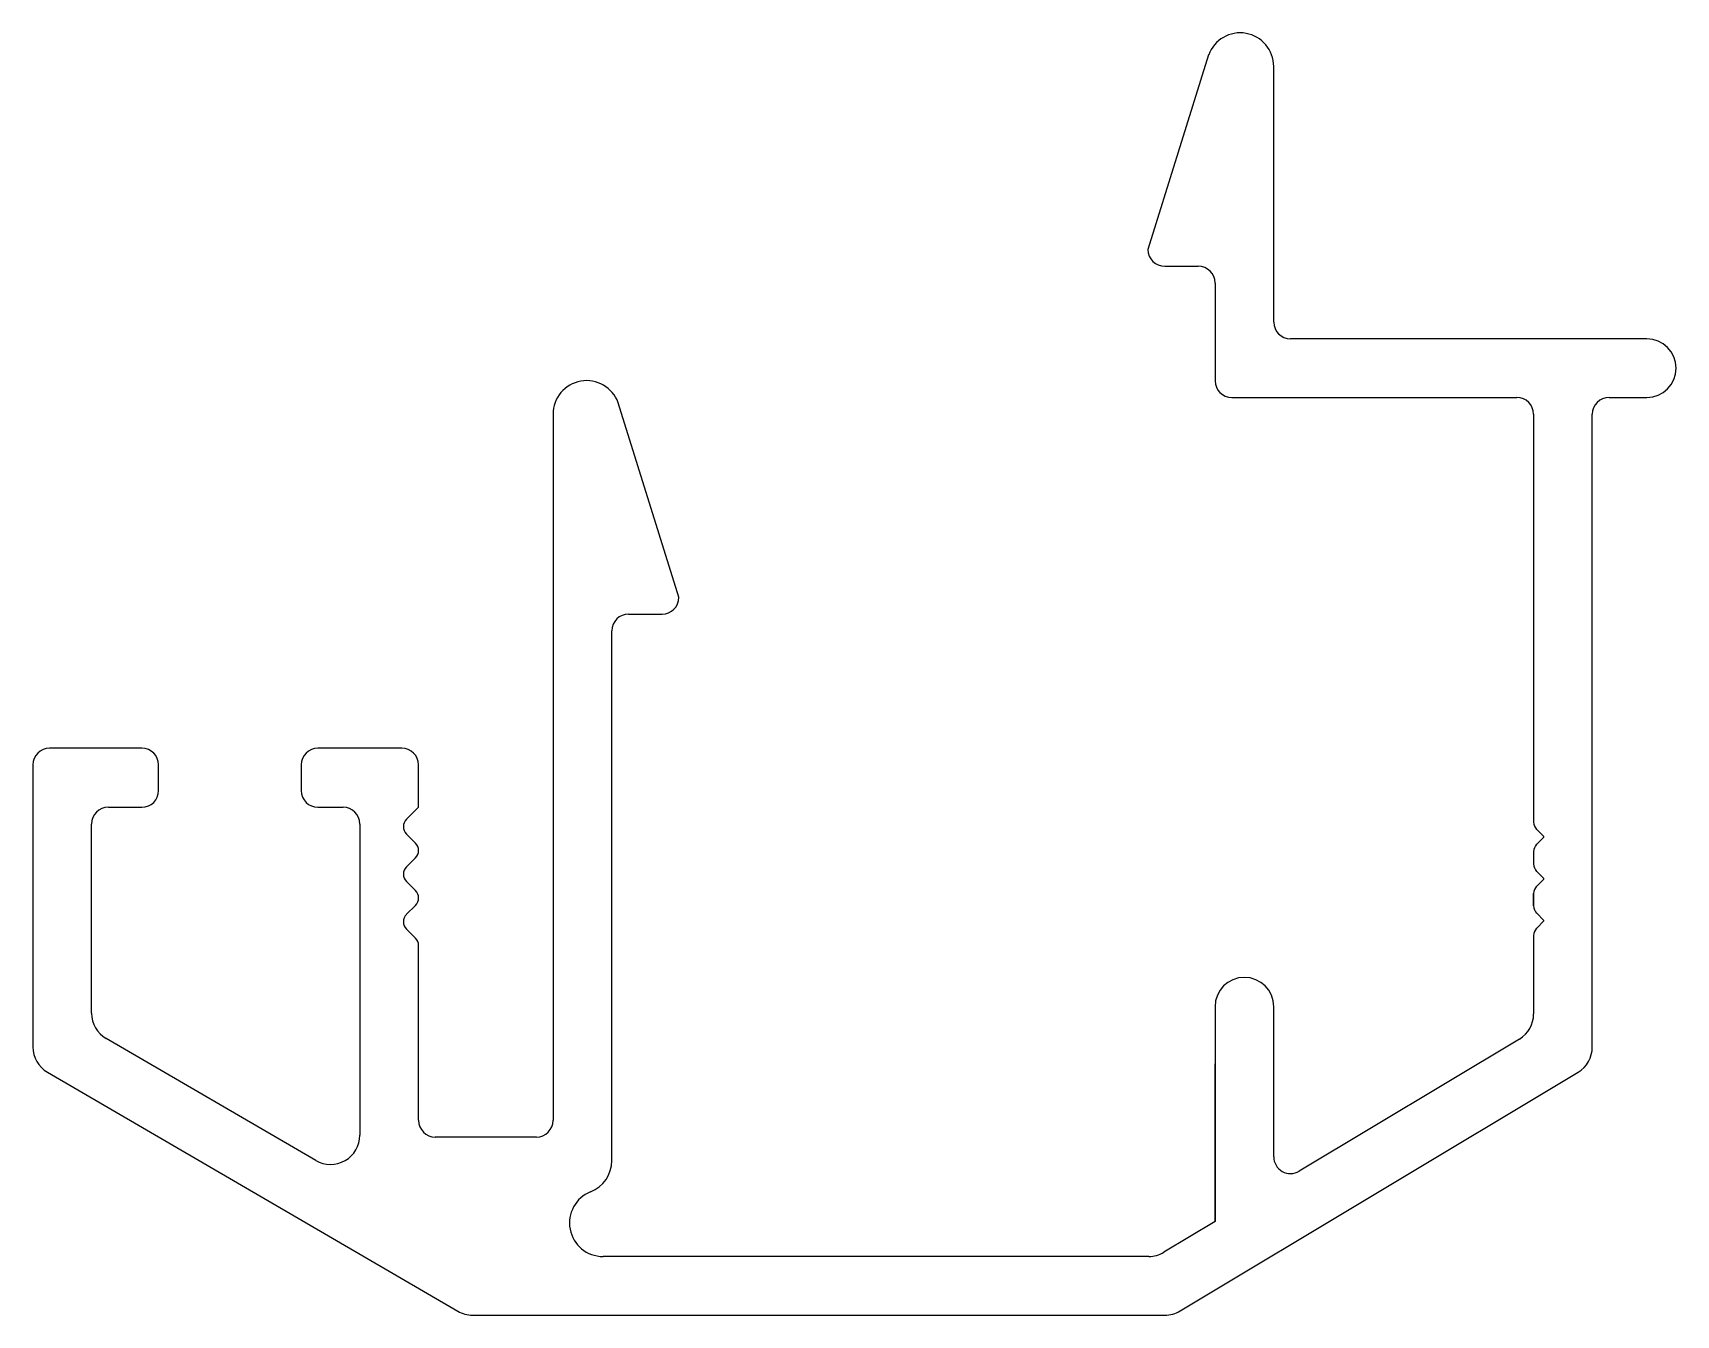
# Model space of a CAD drawing. Header units: inches. Extents: x -18.5 to 20.7, y 0 to 30.6.
import ezdxf

# ---------------------------------------------------------------- set-up
doc = ezdxf.new("R2010")
doc.units = ezdxf.units.IN
doc.header["$MEASUREMENT"] = 0
doc.layers.add('1', color=7, linetype='Continuous')

msp = doc.modelspace()

# ---------------------------------------------------------------- linework, layer by layer
at = {"layer": '1', "color": 7}
for p, q in [((9.539, 30.095), (8.091, 25.451)), ((11.091, 23.721), (11.091, 29.821)), ((8.491, 25.051), (9.291, 25.051)), ((9.691, 24.651), (9.691, 22.321)), ((17.291, 23.321), (11.491, 23.321)), ((19.991, 23.321), (17.291, 23.321)), ((20.691, 22.621), (20.691, 22.621)), ((-3.099, 17.151), (-4.548, 21.795)), ((10.091, 21.921), (16.891, 21.921)), ((19.091, 21.921), (19.991, 21.921)), ((-6.099, 21.521), (-6.099, 4.671)), ((17.291, 21.521), (17.291, 11.788)), ((18.691, 6.417), (18.691, 21.521)), ((-4.299, 16.751), (-3.499, 16.751)), ((-4.699, 3.708), (-4.699, 16.351)), ((-15.909, 13.551), (-18.109, 13.551)), ((-9.709, 13.551), (-11.709, 13.551)), ((-18.509, 13.151), (-18.509, 6.423)), ((-15.509, 12.541), (-15.509, 13.151)), ((-12.109, 13.151), (-12.109, 12.541)), ((-9.309, 12.141), (-9.309, 13.151)), ((-16.709, 12.141), (-15.909, 12.141)), ((-11.709, 12.141), (-11.109, 12.141)), ((-9.596, 11.854), (-9.309, 12.141)), ((-17.109, 7.228), (-17.109, 11.741)), ((-10.709, 11.741), (-10.709, 4.316)), ((-9.493, 11.397), (-9.596, 11.501)), ((-9.383, 11.287), (-9.493, 11.397)), ((17.364, 11.611), (17.535, 11.44)), ((17.535, 11.429), (17.364, 11.258)), ((17.291, 11.081), (17.291, 10.788)), ((-9.596, 10.72), (-9.383, 10.934)), ((17.364, 10.611), (17.535, 10.44)), ((-9.493, 10.263), (-9.596, 10.367)), ((-9.383, 10.153), (-9.493, 10.263)), ((17.535, 10.429), (17.364, 10.258)), ((17.291, 10.081), (17.291, 9.788)), ((17.291, 9.788), (17.291, 10.081)), ((17.291, 10.081), (17.291, 9.788)), ((17.291, 9.788), (17.291, 10.081)), ((17.291, 10.081), (17.291, 9.788)), ((-9.596, 9.586), (-9.383, 9.799)), ((17.364, 9.611), (17.535, 9.44)), ((17.535, 9.429), (17.364, 9.258)), ((-9.493, 9.129), (-9.596, 9.232)), ((-9.383, 9.019), (-9.493, 9.129)), ((17.291, 9.081), (17.291, 9.081)), ((17.291, 9.081), (17.291, 7.21)), ((-9.309, 4.671), (-9.309, 8.842)), ((10.391, 8.081), (10.391, 8.081)), ((9.691, 7.381), (9.691, 2.254)), ((11.091, 3.8), (11.091, 7.381)), ((-11.762, 3.711), (-16.762, 6.623)), ((16.951, 6.61), (11.696, 3.457)), ((9.691, 2.254), (9.691, 6.021)), ((-18.162, 5.819), (-8.373, 0.116)), ((8.857, 0.121), (18.351, 5.817)), ((-6.499, 4.271), (-8.909, 4.271)), ((9.691, 2.254), (8.469, 1.521)), ((8.109, 1.421), (-4.909, 1.421)), ((-8.02, 0.021), (-8.02, 0.021)), ((-8.02, 0.021), (8.497, 0.021))]:
    msp.add_line(p, q, dxfattribs=at)
for centre, radius, start, end in [((10.291, 29.821), 0.8, 360, 160.0169), ((8.491, 25.451), 0.4, 180, 270), ((9.291, 24.651), 0.4, 360, 90), ((11.491, 23.721), 0.4, 180, 270), ((19.991, 22.621), 0.7, 0, 90), ((19.991, 22.621), 0.7, 270, 0), ((-5.299, 21.521), 0.8, 19.9831, 180), ((10.091, 22.321), 0.4, 180, 270), ((16.891, 21.521), 0.4, 0, 90), ((19.091, 21.521), 0.4, 90, 180), ((-3.499, 17.151), 0.4, 270, 360), ((-4.299, 16.351), 0.4, 90, 180), ((-18.109, 13.151), 0.4, 90, 180), ((-15.909, 13.151), 0.4, 360, 90), ((-11.709, 13.151), 0.4, 90, 180), ((-9.709, 13.151), 0.4, 360, 90), ((-15.909, 12.541), 0.4, 270, 360), ((-11.709, 12.541), 0.4, 180, 270), ((-16.709, 11.741), 0.4, 90, 180), ((-11.109, 11.741), 0.4, 0, 90), ((-9.419, 11.678), 0.25, 135, 225), ((17.54, 11.788), 0.25, 180, 225), ((17.529, 11.434), 0.008, 315, 45), ((-9.559, 11.11), 0.25, 315, 45), ((17.54, 11.081), 0.25, 135, 180), ((-9.419, 10.543), 0.25, 135, 225), ((17.54, 10.788), 0.25, 180, 225), ((17.54, 10.081), 0.25, 135, 180), ((17.529, 10.434), 0.008, 315, 45), ((-9.559, 9.976), 0.25, 315, 45), ((-9.419, 9.409), 0.25, 135, 225), ((17.54, 9.788), 0.25, 180, 225), ((17.529, 9.435), 0.008, 315, 45), ((-9.559, 8.842), 0.25, 360, 45), ((17.54, 9.081), 0.25, 135, 180), ((10.391, 7.381), 0.7, 90, 180), ((10.391, 7.381), 0.7, 360, 90), ((-16.409, 7.228), 0.7, 180, 239.7782), ((16.591, 7.21), 0.7, 300.9638, 360), ((-17.809, 6.423), 0.7, 180, 239.7782), ((17.991, 6.417), 0.7, 300.9638, 0), ((-11.409, 4.316), 0.7, 239.7782, 360), ((-8.909, 4.671), 0.4, 180, 270), ((-6.499, 4.671), 0.4, 270, 0), ((-5.499, 3.708), 0.8, 291.6385, 360), ((11.491, 3.8), 0.4, 180, 300.9638), ((-4.909, 2.221), 0.8, 111.6385, 270), ((8.109, 2.121), 0.7, 270, 300.9638), ((-8.02, 0.721), 0.7, 239.7782, 270), ((8.497, 0.721), 0.7, 270, 300.9638)]:
    msp.add_arc(centre, radius, start, end, dxfattribs=at)

doc.saveas('drawing.dxf')
